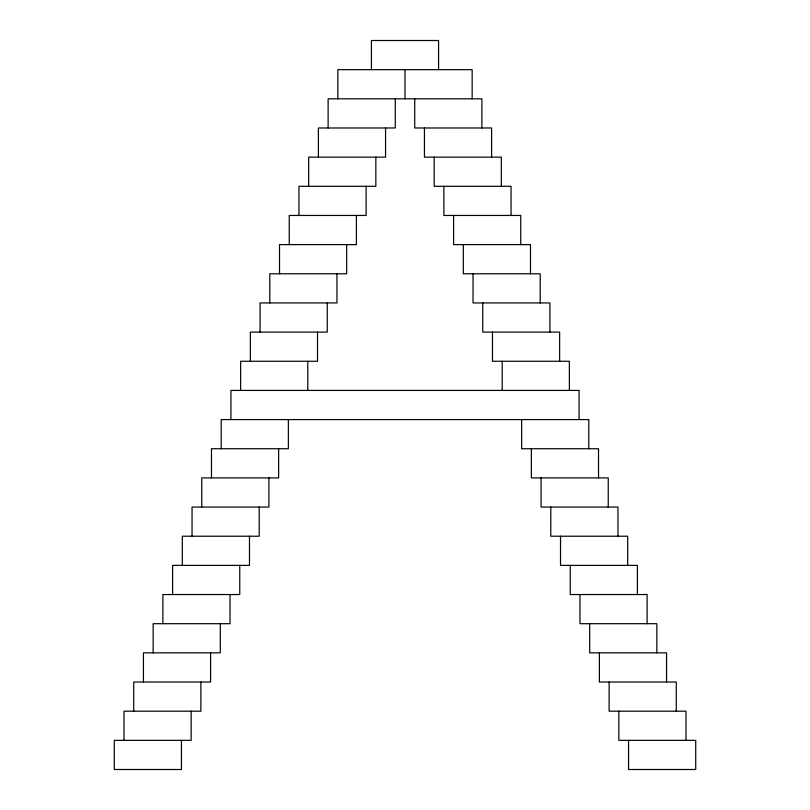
<?xml version="1.0" encoding="UTF-8"?>
<svg xmlns="http://www.w3.org/2000/svg" width="810" height="810" viewBox="0 0 810 810"><rect width="100%" height="100%" fill="white"/><g stroke="black" fill="none" stroke-linecap="round" stroke-linejoin="round"><path stroke-width="1.21" d="M685.999 740.34L685.999 711.18L609.12 711.18L609.12 682.02M676.279 711.18L676.279 682.02L599.4 682.02L599.4 652.86M666.559 682.02L666.559 652.86L589.68 652.86L589.68 623.7M656.839 652.86L656.839 623.7L579.96 623.7L579.96 594.54M647.119 623.7L647.119 594.54L570.24 594.54L570.24 565.38M637.399 594.54L637.399 565.38L560.52 565.38L560.52 536.22M628.56 740.34L628.56 769.5L695.719 769.5L695.719 740.34L618.84 740.34L618.84 711.18M627.679 565.38L627.679 536.22L550.8 536.22L550.8 507.06M617.959 536.22L617.959 507.06L541.08 507.06L541.08 477.9M608.239 507.06L608.239 477.9L531.36 477.9L531.36 448.74M598.519 477.9L598.519 448.74L521.64 448.74L521.64 419.58M588.799 448.74L588.799 419.58L221.201 419.58L221.201 448.74M579.079 419.58L579.079 390.42L230.921 390.42L230.921 419.58M569.359 390.42L569.359 361.26L492.48 361.26L492.48 332.1M559.639 361.26L559.639 332.1L482.76 332.1L482.76 302.94M549.919 332.1L549.919 302.94L473.04 302.94L473.04 273.78M540.199 302.94L540.199 273.78L463.32 273.78L463.32 244.62M530.479 273.78L530.479 244.62L453.6 244.62L453.6 215.46M520.759 244.62L520.759 215.46L443.88 215.46L443.88 186.3M511.039 215.46L511.039 186.3L434.16 186.3L434.16 157.14M502.2 361.26L502.2 390.42M501.319 186.3L501.319 157.14L424.44 157.14L424.44 127.98M491.599 157.14L491.599 127.98L414.72 127.98L414.72 98.82M481.879 127.98L481.879 98.82L328.121 98.82L328.121 127.98M472.159 98.82L472.159 69.66L337.841 69.66L337.841 98.82M438.575 69.66L438.575 40.5L371.425 40.5L371.425 69.66M405 69.66L405 98.82M395.28 98.82L395.28 127.98L318.401 127.98L318.401 157.14M385.56 127.98L385.56 157.14L308.681 157.14L308.681 186.3M375.84 157.14L375.84 186.3L298.961 186.3L298.961 215.46M366.12 186.3L366.12 215.46L289.241 215.46L289.241 244.62M356.4 215.46L356.4 244.62L279.521 244.62L279.521 273.78M346.68 244.62L346.68 273.78L269.801 273.78L269.801 302.94M336.96 273.78L336.96 302.94L260.081 302.94L260.081 332.1M327.24 302.94L327.24 332.1L250.361 332.1L250.361 361.26M317.52 332.1L317.52 361.26L240.641 361.26L240.641 390.42M307.8 361.26L307.8 390.42M288.36 419.58L288.36 448.74L211.481 448.74L211.481 477.9M278.64 448.74L278.64 477.9L201.761 477.9L201.761 507.06M268.92 477.9L268.92 507.06L192.041 507.06L192.041 536.22M259.2 507.06L259.2 536.22L182.321 536.22L182.321 565.38M249.48 536.22L249.48 565.38L172.601 565.38L172.601 594.54M239.76 565.38L239.76 594.54L162.881 594.54L162.881 623.7M230.04 594.54L230.04 623.7L153.161 623.7L153.161 652.86M220.32 623.7L220.32 652.86L143.441 652.86L143.441 682.02M210.6 652.86L210.6 682.02L133.721 682.02L133.721 711.18M200.88 682.02L200.88 711.18L124.001 711.18L124.001 740.34M191.16 711.18L191.16 740.34L114.281 740.34L114.281 769.5L181.44 769.5L181.44 740.34"/></g></svg>
